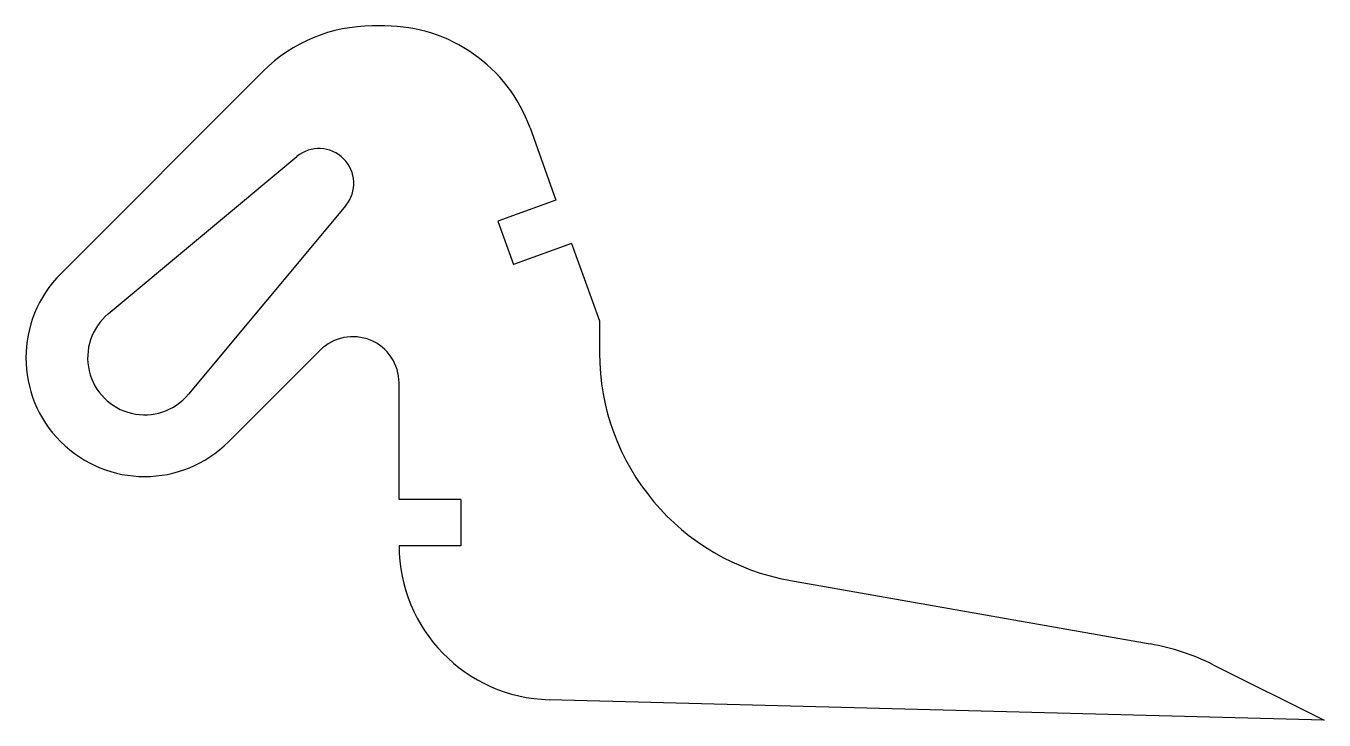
# Model space of a CAD drawing. Header units: millimetres. Extents: x 45.1 to 129.3, y -14.5 to 30.5.
import ezdxf

# ---------------------------------------------------------------- set-up
doc = ezdxf.new("R2010")
doc.units = ezdxf.units.MM

msp = doc.modelspace()

# ---------------------------------------------------------------- linework, layer by layer
at = {"color": 7, "linetype": 'Continuous', "lineweight": 25}
for p, q in [((68.387, 30.513), (67.566, 30.513)), ((60.495, 27.584), (47.355, 14.445)), ((77.796, 23.901), (79.48, 19.223)), ((50.432, 11.843), (62.673, 22.042)), ((65.842, 18.873), (55.643, 6.632)), ((79.48, 19.223), (75.716, 17.868)), ((75.716, 17.868), (76.733, 15.045)), ((80.496, 16.4), (76.733, 15.045)), ((80.496, 16.4), (82.3, 11.389)), ((82.3, 11.389), (82.3, 9.331)), ((64.179, 9.489), (58.245, 3.555)), ((69.3, -0.186), (69.3, 7.368)), ((73.3, -0.186), (69.3, -0.186)), ((73.3, -0.186), (73.3, -3.186)), ((73.3, -3.186), (69.3, -3.186)), ((94.695, -5.442), (118.024, -9.555)), ((122.113, -10.903), (129.3, -14.487)), ((129.3, -14.487), (79.038, -13.17))]:
    msp.add_line(p, q, dxfattribs=at)
for centre, radius, start, end in [((67.566, 20.513), 10, 90, 135), ((68.387, 20.513), 10, 19.79888, 90), ((64.114, 20.314), 2.25, 320.19956, 129.80044), ((52.8, 9), 7.7, 135, 315), ((52.8, 9), 3.7, 129.80044, 320.19956), ((66.3, 7.368), 3, 0, 135), ((97.3, 9.331), 15, 180, 260), ((79.3, -3.174), 10, 180.07085, 268.5), ((115.42, -24.327), 15, 63.5, 80)]:
    msp.add_arc(centre, radius, start, end, dxfattribs=at)

doc.saveas('drawing.dxf')
